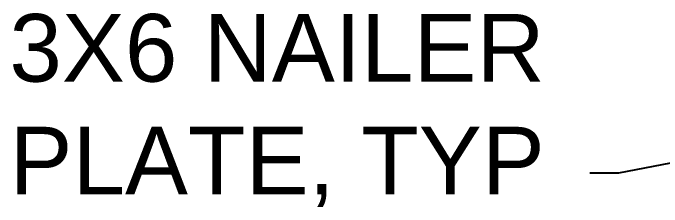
# Model space of a CAD drawing. Header units: inches. Extents: x -1316 to 22433, y -200 to 8737.
# Drawn here: x 119.61 to 141.21, y 851.6 to 858.05 of the extents above; entities that cross this region are included whole.
import ezdxf

# ---------------------------------------------------------------- set-up
doc = ezdxf.new("R2010")
doc.units = ezdxf.units.IN
doc.header["$LTSCALE"] = 10
doc.header["$MEASUREMENT"] = 0
doc.layers.add('S-ROOF', color=2, linetype='CONTINUOUS')
doc.layers.add('S-TXT', color=222, linetype='CONTINUOUS')
doc.styles.add('style1', font='arial.ttf')
doc.dimstyles.new('1-2', dxfattribs={"dimtxt": 2.25, "dimasz": 2.25, "dimexe": 0.18, "dimexo": 1.5, "dimgap": 1.5, "dimtad": 0, "dimdec": 4, "dimrnd": 0.0625, "dimzin": 0, "dimdsep": 46, "dimlunit": 4, "dimtxsty": 'style1', "dimcen": 0.09, "dimazin": 0, "dimtfac": 1, "dimtdec": 4, "dimtofl": 0, "dimtmove": 0, "dimatfit": 0, "dimfxl": 1, "dimtolj": 1, "dimtzin": 0, "dimarcsym": 0})

# ---------------------------------------------------------------- blocks, each defined once
blk = doc.blocks.new('*U663')
at = {"layer": 'S-TXT', "insert": (-143.54581, 90.9526), "char_height": 2.25, "attachment_point": 9, "style": 'style1'}
blk.add_mtext('\\A1;3X6 NAILER\\PPLATE, TYP', dxfattribs=at)
at = {"layer": 'S-TXT', "annotation_type": 0, "has_hookline": 1, "hookline_direction": 1, "text_width": 17.64853}
blk.add_leader([(-130.11986, 94.16856), (-141.09631, 92.0776), (-142.04581, 92.0776)], dimstyle='1-2', override={"dimgap": 1.5, "dimtad": 0}, dxfattribs=at)

msp = doc.modelspace()

# ---------------------------------------------------------------- block references
at = {"layer": 'S-ROOF'}
msp.add_blockref('*U663', (280.85632, 760.64967), dxfattribs=at)

doc.saveas('drawing.dxf')
